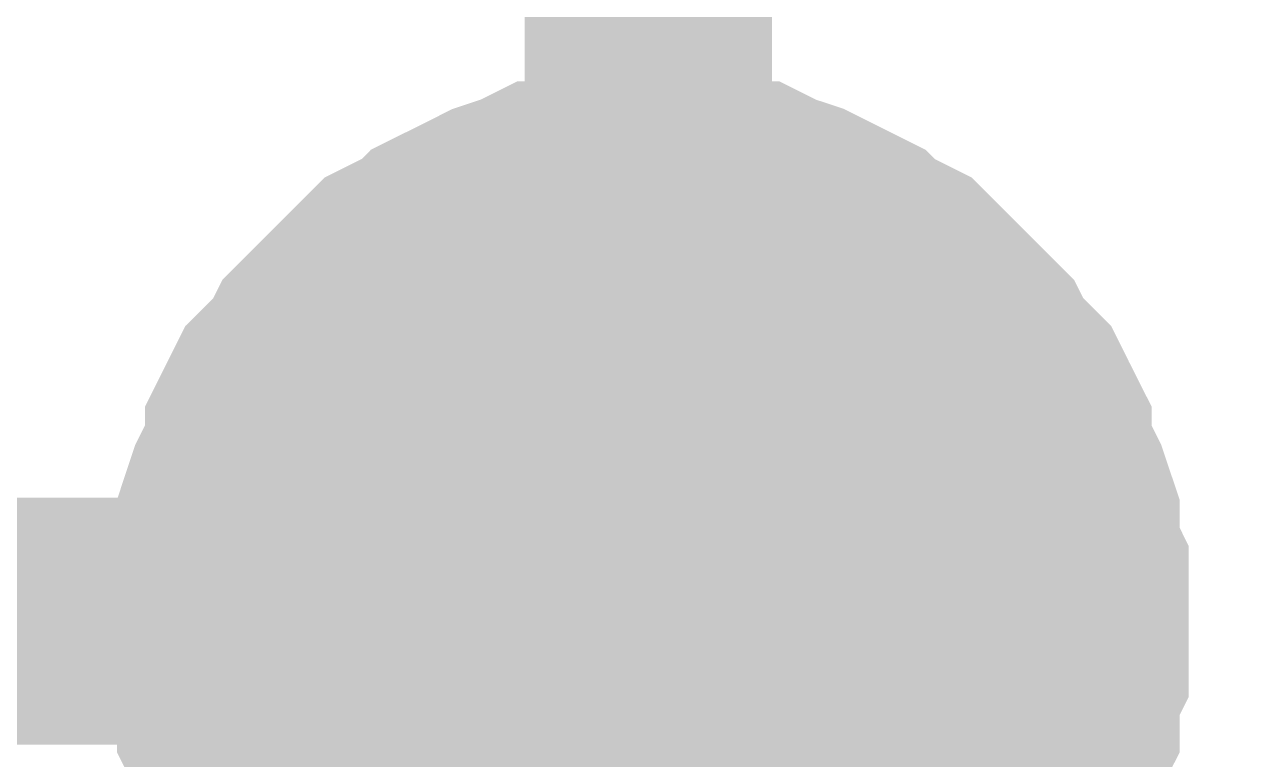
# Model space of a CAD drawing. Header units: inches. Extents: x 0 to 432, y 0 to 280.
# Drawn here: x 192.289 to 193.785, y 167.461 to 168.353 of the extents above; entities that cross this region are included whole.
import ezdxf

# ---------------------------------------------------------------- set-up
doc = ezdxf.new("R2010")
doc.units = ezdxf.units.IN
doc.layers.add('Sheet', color=255, linetype='Continuous')

msp = doc.modelspace()

# ---------------------------------------------------------------- linework, layer by layer
at = {"layer": 'Sheet'}
for points in [[(198.1217, 185.4057, 0.2997, 0.2997, 0), (193.0454, 185.4057, 0.2997, 0.2997, 0), (193.0454, 167.6288, 0.2997, 0.2997, 0), (190.5073, 167.6288, 0.2997, 0.2997, 0)], [(192.54, 167.6288, 0.2997, 0.2997, 0), (192.54, 167.6512, 0.2997, 0.2997, 0), (192.54, 167.6849, 0.2997, 0.2997, 0), (192.5513, 167.7074, 0.2997, 0.2997, 0), (192.5513, 167.7298, 0.2997, 0.2997, 0), (192.5513, 167.7523, 0.2997, 0.2997, 0), (192.5625, 167.786, 0.2997, 0.2997, 0), (192.5737, 167.8084, 0.2997, 0.2997, 0), (192.585, 167.8309, 0.2997, 0.2997, 0), (192.585, 167.8534, 0.2997, 0.2997, 0), (192.5962, 167.8758, 0.2997, 0.2997, 0), (192.6074, 167.8983, 0.2997, 0.2997, 0), (192.6299, 167.9207, 0.2997, 0.2997, 0), (192.6411, 167.932, 0.2997, 0.2997, 0), (192.6523, 167.9544, 0.2997, 0.2997, 0), (192.6748, 167.9769, 0.2997, 0.2997, 0), (192.686, 167.9881, 0.2997, 0.2997, 0), (192.7085, 168.0106, 0.2997, 0.2997, 0), (192.7197, 168.0218, 0.2997, 0.2997, 0), (192.7422, 168.0443, 0.2997, 0.2997, 0), (192.7646, 168.0555, 0.2997, 0.2997, 0), (192.7871, 168.0667, 0.2997, 0.2997, 0), (192.7983, 168.078, 0.2997, 0.2997, 0), (192.8208, 168.0892, 0.2997, 0.2997, 0), (192.8433, 168.1004, 0.2997, 0.2997, 0), (192.8657, 168.1117, 0.2997, 0.2997, 0), (192.8994, 168.1229, 0.2997, 0.2997, 0), (192.9219, 168.1341, 0.2997, 0.2997, 0), (192.9443, 168.1341, 0.2997, 0.2997, 0), (192.9668, 168.1341, 0.2997, 0.2997, 0), (192.9893, 168.1453, 0.2997, 0.2997, 0), (193.023, 168.1453, 0.2997, 0.2997, 0), (193.0454, 168.1453, 0.2997, 0.2997, 0)], [(192.54, 167.6288, 0.2997, 0.2997, 0), (192.54, 167.6512, 0.2997, 0.2997, 0), (192.54, 167.6849, 0.2997, 0.2997, 0), (192.5513, 167.7074, 0.2997, 0.2997, 0), (192.5513, 167.7298, 0.2997, 0.2997, 0), (192.5513, 167.7523, 0.2997, 0.2997, 0), (192.5625, 167.786, 0.2997, 0.2997, 0), (192.5737, 167.8084, 0.2997, 0.2997, 0), (192.585, 167.8309, 0.2997, 0.2997, 0), (192.585, 167.8534, 0.2997, 0.2997, 0), (192.5962, 167.8758, 0.2997, 0.2997, 0), (192.6074, 167.8983, 0.2997, 0.2997, 0), (192.6299, 167.9207, 0.2997, 0.2997, 0), (192.6411, 167.932, 0.2997, 0.2997, 0), (192.6523, 167.9544, 0.2997, 0.2997, 0), (192.6748, 167.9769, 0.2997, 0.2997, 0), (192.686, 167.9881, 0.2997, 0.2997, 0), (192.7085, 168.0106, 0.2997, 0.2997, 0), (192.7197, 168.0218, 0.2997, 0.2997, 0), (192.7422, 168.0443, 0.2997, 0.2997, 0), (192.7646, 168.0555, 0.2997, 0.2997, 0), (192.7871, 168.0667, 0.2997, 0.2997, 0), (192.7983, 168.078, 0.2997, 0.2997, 0), (192.8208, 168.0892, 0.2997, 0.2997, 0), (192.8433, 168.1004, 0.2997, 0.2997, 0), (192.8657, 168.1117, 0.2997, 0.2997, 0), (192.8994, 168.1229, 0.2997, 0.2997, 0), (192.9219, 168.1341, 0.2997, 0.2997, 0), (192.9443, 168.1341, 0.2997, 0.2997, 0), (192.9668, 168.1341, 0.2997, 0.2997, 0), (192.9893, 168.1453, 0.2997, 0.2997, 0), (193.023, 168.1453, 0.2997, 0.2997, 0), (193.0454, 168.1453, 0.2997, 0.2997, 0)], [(192.54, 167.6288, 0.2997, 0.2997, 0), (192.54, 167.6512, 0.2997, 0.2997, 0), (192.54, 167.6849, 0.2997, 0.2997, 0), (192.5513, 167.7074, 0.2997, 0.2997, 0), (192.5513, 167.7298, 0.2997, 0.2997, 0), (192.5513, 167.7523, 0.2997, 0.2997, 0), (192.5625, 167.786, 0.2997, 0.2997, 0), (192.5737, 167.8084, 0.2997, 0.2997, 0), (192.585, 167.8309, 0.2997, 0.2997, 0), (192.585, 167.8534, 0.2997, 0.2997, 0), (192.5962, 167.8758, 0.2997, 0.2997, 0), (192.6074, 167.8983, 0.2997, 0.2997, 0), (192.6299, 167.9207, 0.2997, 0.2997, 0), (192.6411, 167.932, 0.2997, 0.2997, 0), (192.6523, 167.9544, 0.2997, 0.2997, 0), (192.6748, 167.9769, 0.2997, 0.2997, 0), (192.686, 167.9881, 0.2997, 0.2997, 0), (192.7085, 168.0106, 0.2997, 0.2997, 0), (192.7197, 168.0218, 0.2997, 0.2997, 0), (192.7422, 168.0443, 0.2997, 0.2997, 0), (192.7646, 168.0555, 0.2997, 0.2997, 0), (192.7871, 168.0667, 0.2997, 0.2997, 0), (192.7983, 168.078, 0.2997, 0.2997, 0), (192.8208, 168.0892, 0.2997, 0.2997, 0), (192.8433, 168.1004, 0.2997, 0.2997, 0), (192.8657, 168.1117, 0.2997, 0.2997, 0), (192.8994, 168.1229, 0.2997, 0.2997, 0), (192.9219, 168.1341, 0.2997, 0.2997, 0), (192.9443, 168.1341, 0.2997, 0.2997, 0), (192.9668, 168.1341, 0.2997, 0.2997, 0), (192.9893, 168.1453, 0.2997, 0.2997, 0), (193.023, 168.1453, 0.2997, 0.2997, 0), (193.0454, 168.1453, 0.2997, 0.2997, 0)], [(192.54, 167.6288, 0.2997, 0.2997, 0), (192.54, 167.6512, 0.2997, 0.2997, 0), (192.54, 167.6849, 0.2997, 0.2997, 0), (192.5513, 167.7074, 0.2997, 0.2997, 0), (192.5513, 167.7298, 0.2997, 0.2997, 0), (192.5513, 167.7523, 0.2997, 0.2997, 0), (192.5625, 167.786, 0.2997, 0.2997, 0), (192.5737, 167.8084, 0.2997, 0.2997, 0), (192.585, 167.8309, 0.2997, 0.2997, 0), (192.585, 167.8534, 0.2997, 0.2997, 0), (192.5962, 167.8758, 0.2997, 0.2997, 0), (192.6074, 167.8983, 0.2997, 0.2997, 0), (192.6299, 167.9207, 0.2997, 0.2997, 0), (192.6411, 167.932, 0.2997, 0.2997, 0), (192.6523, 167.9544, 0.2997, 0.2997, 0), (192.6748, 167.9769, 0.2997, 0.2997, 0), (192.686, 167.9881, 0.2997, 0.2997, 0), (192.7085, 168.0106, 0.2997, 0.2997, 0), (192.7197, 168.0218, 0.2997, 0.2997, 0), (192.7422, 168.0443, 0.2997, 0.2997, 0), (192.7646, 168.0555, 0.2997, 0.2997, 0), (192.7871, 168.0667, 0.2997, 0.2997, 0), (192.7983, 168.078, 0.2997, 0.2997, 0), (192.8208, 168.0892, 0.2997, 0.2997, 0), (192.8433, 168.1004, 0.2997, 0.2997, 0), (192.8657, 168.1117, 0.2997, 0.2997, 0), (192.8994, 168.1229, 0.2997, 0.2997, 0), (192.9219, 168.1341, 0.2997, 0.2997, 0), (192.9443, 168.1341, 0.2997, 0.2997, 0), (192.9668, 168.1341, 0.2997, 0.2997, 0), (192.9893, 168.1453, 0.2997, 0.2997, 0), (193.023, 168.1453, 0.2997, 0.2997, 0), (193.0454, 168.1453, 0.2997, 0.2997, 0)], [(193.0454, 168.1453, 0.2997, 0.2997, 0), (193.0454, 168.1453, 0.2997, 0.2997, 0)], [(193.0454, 168.1453, 0.2997, 0.2997, 0), (193.0679, 168.1453, 0.2997, 0.2997, 0), (193.1016, 168.1453, 0.2997, 0.2997, 0), (193.124, 168.1341, 0.2997, 0.2997, 0), (193.1465, 168.1341, 0.2997, 0.2997, 0), (193.169, 168.1341, 0.2997, 0.2997, 0), (193.1914, 168.1229, 0.2997, 0.2997, 0), (193.2251, 168.1117, 0.2997, 0.2997, 0), (193.2476, 168.1004, 0.2997, 0.2997, 0), (193.27, 168.0892, 0.2997, 0.2997, 0), (193.2925, 168.078, 0.2997, 0.2997, 0), (193.3037, 168.0667, 0.2997, 0.2997, 0), (193.3262, 168.0555, 0.2997, 0.2997, 0), (193.3486, 168.0443, 0.2997, 0.2997, 0), (193.3711, 168.0218, 0.2997, 0.2997, 0), (193.3823, 168.0106, 0.2997, 0.2997, 0), (193.4048, 167.9881, 0.2997, 0.2997, 0), (193.416, 167.9769, 0.2997, 0.2997, 0), (193.4385, 167.9544, 0.2997, 0.2997, 0), (193.4497, 167.932, 0.2997, 0.2997, 0), (193.461, 167.9207, 0.2997, 0.2997, 0), (193.4834, 167.8983, 0.2997, 0.2997, 0), (193.4946, 167.8758, 0.2997, 0.2997, 0), (193.5059, 167.8534, 0.2997, 0.2997, 0), (193.5059, 167.8309, 0.2997, 0.2997, 0), (193.5171, 167.8084, 0.2997, 0.2997, 0), (193.5283, 167.786, 0.2997, 0.2997, 0), (193.5396, 167.7523, 0.2997, 0.2997, 0), (193.5396, 167.7298, 0.2997, 0.2997, 0), (193.5396, 167.7074, 0.2997, 0.2997, 0), (193.5508, 167.6849, 0.2997, 0.2997, 0), (193.5508, 167.6512, 0.2997, 0.2997, 0), (193.5508, 167.6288, 0.2997, 0.2997, 0)], [(193.0454, 168.1453, 0.2997, 0.2997, 0), (193.0454, 168.1453, 0.2997, 0.2997, 0)], [(193.0454, 168.1453, 0.2997, 0.2997, 0), (193.0679, 168.1453, 0.2997, 0.2997, 0), (193.1016, 168.1453, 0.2997, 0.2997, 0), (193.124, 168.1341, 0.2997, 0.2997, 0), (193.1465, 168.1341, 0.2997, 0.2997, 0), (193.169, 168.1341, 0.2997, 0.2997, 0), (193.1914, 168.1229, 0.2997, 0.2997, 0), (193.2251, 168.1117, 0.2997, 0.2997, 0), (193.2476, 168.1004, 0.2997, 0.2997, 0), (193.27, 168.0892, 0.2997, 0.2997, 0), (193.2925, 168.078, 0.2997, 0.2997, 0), (193.3037, 168.0667, 0.2997, 0.2997, 0), (193.3262, 168.0555, 0.2997, 0.2997, 0), (193.3486, 168.0443, 0.2997, 0.2997, 0), (193.3711, 168.0218, 0.2997, 0.2997, 0), (193.3823, 168.0106, 0.2997, 0.2997, 0), (193.4048, 167.9881, 0.2997, 0.2997, 0), (193.416, 167.9769, 0.2997, 0.2997, 0), (193.4385, 167.9544, 0.2997, 0.2997, 0), (193.4497, 167.932, 0.2997, 0.2997, 0), (193.461, 167.9207, 0.2997, 0.2997, 0), (193.4834, 167.8983, 0.2997, 0.2997, 0), (193.4946, 167.8758, 0.2997, 0.2997, 0), (193.5059, 167.8534, 0.2997, 0.2997, 0), (193.5059, 167.8309, 0.2997, 0.2997, 0), (193.5171, 167.8084, 0.2997, 0.2997, 0), (193.5283, 167.786, 0.2997, 0.2997, 0), (193.5396, 167.7523, 0.2997, 0.2997, 0), (193.5396, 167.7298, 0.2997, 0.2997, 0), (193.5396, 167.7074, 0.2997, 0.2997, 0), (193.5508, 167.6849, 0.2997, 0.2997, 0), (193.5508, 167.6512, 0.2997, 0.2997, 0), (193.5508, 167.6288, 0.2997, 0.2997, 0)], [(193.0454, 168.1453, 0.2997, 0.2997, 0), (193.0454, 168.1453, 0.2997, 0.2997, 0)], [(193.0454, 168.1453, 0.2997, 0.2997, 0), (193.0679, 168.1453, 0.2997, 0.2997, 0), (193.1016, 168.1453, 0.2997, 0.2997, 0), (193.124, 168.1341, 0.2997, 0.2997, 0), (193.1465, 168.1341, 0.2997, 0.2997, 0), (193.169, 168.1341, 0.2997, 0.2997, 0), (193.1914, 168.1229, 0.2997, 0.2997, 0), (193.2251, 168.1117, 0.2997, 0.2997, 0), (193.2476, 168.1004, 0.2997, 0.2997, 0), (193.27, 168.0892, 0.2997, 0.2997, 0), (193.2925, 168.078, 0.2997, 0.2997, 0), (193.3037, 168.0667, 0.2997, 0.2997, 0), (193.3262, 168.0555, 0.2997, 0.2997, 0), (193.3486, 168.0443, 0.2997, 0.2997, 0), (193.3711, 168.0218, 0.2997, 0.2997, 0), (193.3823, 168.0106, 0.2997, 0.2997, 0), (193.4048, 167.9881, 0.2997, 0.2997, 0), (193.416, 167.9769, 0.2997, 0.2997, 0), (193.4385, 167.9544, 0.2997, 0.2997, 0), (193.4497, 167.932, 0.2997, 0.2997, 0), (193.461, 167.9207, 0.2997, 0.2997, 0), (193.4834, 167.8983, 0.2997, 0.2997, 0), (193.4946, 167.8758, 0.2997, 0.2997, 0), (193.5059, 167.8534, 0.2997, 0.2997, 0), (193.5059, 167.8309, 0.2997, 0.2997, 0), (193.5171, 167.8084, 0.2997, 0.2997, 0), (193.5283, 167.786, 0.2997, 0.2997, 0), (193.5396, 167.7523, 0.2997, 0.2997, 0), (193.5396, 167.7298, 0.2997, 0.2997, 0), (193.5396, 167.7074, 0.2997, 0.2997, 0), (193.5508, 167.6849, 0.2997, 0.2997, 0), (193.5508, 167.6512, 0.2997, 0.2997, 0), (193.5508, 167.6288, 0.2997, 0.2997, 0)], [(193.0454, 168.1453, 0.2997, 0.2997, 0), (193.0454, 168.1453, 0.2997, 0.2997, 0)], [(193.0454, 168.1453, 0.2997, 0.2997, 0), (193.0679, 168.1453, 0.2997, 0.2997, 0), (193.1016, 168.1453, 0.2997, 0.2997, 0), (193.124, 168.1341, 0.2997, 0.2997, 0), (193.1465, 168.1341, 0.2997, 0.2997, 0), (193.169, 168.1341, 0.2997, 0.2997, 0), (193.1914, 168.1229, 0.2997, 0.2997, 0), (193.2251, 168.1117, 0.2997, 0.2997, 0), (193.2476, 168.1004, 0.2997, 0.2997, 0), (193.27, 168.0892, 0.2997, 0.2997, 0), (193.2925, 168.078, 0.2997, 0.2997, 0), (193.3037, 168.0667, 0.2997, 0.2997, 0), (193.3262, 168.0555, 0.2997, 0.2997, 0), (193.3486, 168.0443, 0.2997, 0.2997, 0), (193.3711, 168.0218, 0.2997, 0.2997, 0), (193.3823, 168.0106, 0.2997, 0.2997, 0), (193.4048, 167.9881, 0.2997, 0.2997, 0), (193.416, 167.9769, 0.2997, 0.2997, 0), (193.4385, 167.9544, 0.2997, 0.2997, 0), (193.4497, 167.932, 0.2997, 0.2997, 0), (193.461, 167.9207, 0.2997, 0.2997, 0), (193.4834, 167.8983, 0.2997, 0.2997, 0), (193.4946, 167.8758, 0.2997, 0.2997, 0), (193.5059, 167.8534, 0.2997, 0.2997, 0), (193.5059, 167.8309, 0.2997, 0.2997, 0), (193.5171, 167.8084, 0.2997, 0.2997, 0), (193.5283, 167.786, 0.2997, 0.2997, 0), (193.5396, 167.7523, 0.2997, 0.2997, 0), (193.5396, 167.7298, 0.2997, 0.2997, 0), (193.5396, 167.7074, 0.2997, 0.2997, 0), (193.5508, 167.6849, 0.2997, 0.2997, 0), (193.5508, 167.6512, 0.2997, 0.2997, 0), (193.5508, 167.6288, 0.2997, 0.2997, 0)], [(192.54, 167.6288, 0.0991, 0.0991, 0), (192.54, 167.6512, 0.0991, 0.0991, 0), (192.54, 167.6849, 0.0991, 0.0991, 0), (192.5513, 167.7074, 0.0991, 0.0991, 0), (192.5513, 167.7298, 0.0991, 0.0991, 0), (192.5513, 167.7523, 0.0991, 0.0991, 0), (192.5625, 167.786, 0.0991, 0.0991, 0), (192.5737, 167.8084, 0.0991, 0.0991, 0), (192.585, 167.8309, 0.0991, 0.0991, 0), (192.585, 167.8534, 0.0991, 0.0991, 0), (192.5962, 167.8758, 0.0991, 0.0991, 0), (192.6074, 167.8983, 0.0991, 0.0991, 0), (192.6299, 167.9207, 0.0991, 0.0991, 0), (192.6411, 167.932, 0.0991, 0.0991, 0), (192.6523, 167.9544, 0.0991, 0.0991, 0), (192.6748, 167.9769, 0.0991, 0.0991, 0), (192.686, 167.9881, 0.0991, 0.0991, 0), (192.7085, 168.0106, 0.0991, 0.0991, 0), (192.7197, 168.0218, 0.0991, 0.0991, 0), (192.7422, 168.0443, 0.0991, 0.0991, 0), (192.7646, 168.0555, 0.0991, 0.0991, 0), (192.7871, 168.0667, 0.0991, 0.0991, 0), (192.7983, 168.078, 0.0991, 0.0991, 0), (192.8208, 168.0892, 0.0991, 0.0991, 0), (192.8433, 168.1004, 0.0991, 0.0991, 0), (192.8657, 168.1117, 0.0991, 0.0991, 0), (192.8994, 168.1229, 0.0991, 0.0991, 0), (192.9219, 168.1341, 0.0991, 0.0991, 0), (192.9443, 168.1341, 0.0991, 0.0991, 0), (192.9668, 168.1341, 0.0991, 0.0991, 0), (192.9893, 168.1453, 0.0991, 0.0991, 0), (193.023, 168.1453, 0.0991, 0.0991, 0), (193.0454, 168.1453, 0.0991, 0.0991, 0)], [(192.54, 167.6288, 0.0991, 0.0991, 0), (192.54, 167.6512, 0.0991, 0.0991, 0), (192.54, 167.6849, 0.0991, 0.0991, 0), (192.5513, 167.7074, 0.0991, 0.0991, 0), (192.5513, 167.7298, 0.0991, 0.0991, 0), (192.5513, 167.7523, 0.0991, 0.0991, 0), (192.5625, 167.786, 0.0991, 0.0991, 0), (192.5737, 167.8084, 0.0991, 0.0991, 0), (192.585, 167.8309, 0.0991, 0.0991, 0), (192.585, 167.8534, 0.0991, 0.0991, 0), (192.5962, 167.8758, 0.0991, 0.0991, 0), (192.6074, 167.8983, 0.0991, 0.0991, 0), (192.6299, 167.9207, 0.0991, 0.0991, 0), (192.6411, 167.932, 0.0991, 0.0991, 0), (192.6523, 167.9544, 0.0991, 0.0991, 0), (192.6748, 167.9769, 0.0991, 0.0991, 0), (192.686, 167.9881, 0.0991, 0.0991, 0), (192.7085, 168.0106, 0.0991, 0.0991, 0), (192.7197, 168.0218, 0.0991, 0.0991, 0), (192.7422, 168.0443, 0.0991, 0.0991, 0), (192.7646, 168.0555, 0.0991, 0.0991, 0), (192.7871, 168.0667, 0.0991, 0.0991, 0), (192.7983, 168.078, 0.0991, 0.0991, 0), (192.8208, 168.0892, 0.0991, 0.0991, 0), (192.8433, 168.1004, 0.0991, 0.0991, 0), (192.8657, 168.1117, 0.0991, 0.0991, 0), (192.8994, 168.1229, 0.0991, 0.0991, 0), (192.9219, 168.1341, 0.0991, 0.0991, 0), (192.9443, 168.1341, 0.0991, 0.0991, 0), (192.9668, 168.1341, 0.0991, 0.0991, 0), (192.9893, 168.1453, 0.0991, 0.0991, 0), (193.023, 168.1453, 0.0991, 0.0991, 0), (193.0454, 168.1453, 0.0991, 0.0991, 0)], [(192.54, 167.6288, 0.0991, 0.0991, 0), (192.54, 167.6512, 0.0991, 0.0991, 0), (192.54, 167.6849, 0.0991, 0.0991, 0), (192.5513, 167.7074, 0.0991, 0.0991, 0), (192.5513, 167.7298, 0.0991, 0.0991, 0), (192.5513, 167.7523, 0.0991, 0.0991, 0), (192.5625, 167.786, 0.0991, 0.0991, 0), (192.5737, 167.8084, 0.0991, 0.0991, 0), (192.585, 167.8309, 0.0991, 0.0991, 0), (192.585, 167.8534, 0.0991, 0.0991, 0), (192.5962, 167.8758, 0.0991, 0.0991, 0), (192.6074, 167.8983, 0.0991, 0.0991, 0), (192.6299, 167.9207, 0.0991, 0.0991, 0), (192.6411, 167.932, 0.0991, 0.0991, 0), (192.6523, 167.9544, 0.0991, 0.0991, 0), (192.6748, 167.9769, 0.0991, 0.0991, 0), (192.686, 167.9881, 0.0991, 0.0991, 0), (192.7085, 168.0106, 0.0991, 0.0991, 0), (192.7197, 168.0218, 0.0991, 0.0991, 0), (192.7422, 168.0443, 0.0991, 0.0991, 0), (192.7646, 168.0555, 0.0991, 0.0991, 0), (192.7871, 168.0667, 0.0991, 0.0991, 0), (192.7983, 168.078, 0.0991, 0.0991, 0), (192.8208, 168.0892, 0.0991, 0.0991, 0), (192.8433, 168.1004, 0.0991, 0.0991, 0), (192.8657, 168.1117, 0.0991, 0.0991, 0), (192.8994, 168.1229, 0.0991, 0.0991, 0), (192.9219, 168.1341, 0.0991, 0.0991, 0), (192.9443, 168.1341, 0.0991, 0.0991, 0), (192.9668, 168.1341, 0.0991, 0.0991, 0), (192.9893, 168.1453, 0.0991, 0.0991, 0), (193.023, 168.1453, 0.0991, 0.0991, 0), (193.0454, 168.1453, 0.0991, 0.0991, 0)], [(192.54, 167.6288, 0.0991, 0.0991, 0), (192.54, 167.6512, 0.0991, 0.0991, 0), (192.54, 167.6849, 0.0991, 0.0991, 0), (192.5513, 167.7074, 0.0991, 0.0991, 0), (192.5513, 167.7298, 0.0991, 0.0991, 0), (192.5513, 167.7523, 0.0991, 0.0991, 0), (192.5625, 167.786, 0.0991, 0.0991, 0), (192.5737, 167.8084, 0.0991, 0.0991, 0), (192.585, 167.8309, 0.0991, 0.0991, 0), (192.585, 167.8534, 0.0991, 0.0991, 0), (192.5962, 167.8758, 0.0991, 0.0991, 0), (192.6074, 167.8983, 0.0991, 0.0991, 0), (192.6299, 167.9207, 0.0991, 0.0991, 0), (192.6411, 167.932, 0.0991, 0.0991, 0), (192.6523, 167.9544, 0.0991, 0.0991, 0), (192.6748, 167.9769, 0.0991, 0.0991, 0), (192.686, 167.9881, 0.0991, 0.0991, 0), (192.7085, 168.0106, 0.0991, 0.0991, 0), (192.7197, 168.0218, 0.0991, 0.0991, 0), (192.7422, 168.0443, 0.0991, 0.0991, 0), (192.7646, 168.0555, 0.0991, 0.0991, 0), (192.7871, 168.0667, 0.0991, 0.0991, 0), (192.7983, 168.078, 0.0991, 0.0991, 0), (192.8208, 168.0892, 0.0991, 0.0991, 0), (192.8433, 168.1004, 0.0991, 0.0991, 0), (192.8657, 168.1117, 0.0991, 0.0991, 0), (192.8994, 168.1229, 0.0991, 0.0991, 0), (192.9219, 168.1341, 0.0991, 0.0991, 0), (192.9443, 168.1341, 0.0991, 0.0991, 0), (192.9668, 168.1341, 0.0991, 0.0991, 0), (192.9893, 168.1453, 0.0991, 0.0991, 0), (193.023, 168.1453, 0.0991, 0.0991, 0), (193.0454, 168.1453, 0.0991, 0.0991, 0)], [(193.0454, 168.1453, 0.0991, 0.0991, 0), (193.0454, 168.1453, 0.0991, 0.0991, 0)], [(193.0454, 168.1453, 0.0991, 0.0991, 0), (193.0679, 168.1453, 0.0991, 0.0991, 0), (193.1016, 168.1453, 0.0991, 0.0991, 0), (193.124, 168.1341, 0.0991, 0.0991, 0), (193.1465, 168.1341, 0.0991, 0.0991, 0), (193.169, 168.1341, 0.0991, 0.0991, 0), (193.1914, 168.1229, 0.0991, 0.0991, 0), (193.2251, 168.1117, 0.0991, 0.0991, 0), (193.2476, 168.1004, 0.0991, 0.0991, 0), (193.27, 168.0892, 0.0991, 0.0991, 0), (193.2925, 168.078, 0.0991, 0.0991, 0), (193.3037, 168.0667, 0.0991, 0.0991, 0), (193.3262, 168.0555, 0.0991, 0.0991, 0), (193.3486, 168.0443, 0.0991, 0.0991, 0), (193.3711, 168.0218, 0.0991, 0.0991, 0), (193.3823, 168.0106, 0.0991, 0.0991, 0), (193.4048, 167.9881, 0.0991, 0.0991, 0), (193.416, 167.9769, 0.0991, 0.0991, 0), (193.4385, 167.9544, 0.0991, 0.0991, 0), (193.4497, 167.932, 0.0991, 0.0991, 0), (193.461, 167.9207, 0.0991, 0.0991, 0), (193.4834, 167.8983, 0.0991, 0.0991, 0), (193.4946, 167.8758, 0.0991, 0.0991, 0), (193.5059, 167.8534, 0.0991, 0.0991, 0), (193.5059, 167.8309, 0.0991, 0.0991, 0), (193.5171, 167.8084, 0.0991, 0.0991, 0), (193.5283, 167.786, 0.0991, 0.0991, 0), (193.5396, 167.7523, 0.0991, 0.0991, 0), (193.5396, 167.7298, 0.0991, 0.0991, 0), (193.5396, 167.7074, 0.0991, 0.0991, 0), (193.5508, 167.6849, 0.0991, 0.0991, 0), (193.5508, 167.6512, 0.0991, 0.0991, 0), (193.5508, 167.6288, 0.0991, 0.0991, 0)], [(193.0454, 168.1453, 0.0991, 0.0991, 0), (193.0454, 168.1453, 0.0991, 0.0991, 0)], [(193.0454, 168.1453, 0.0991, 0.0991, 0), (193.0679, 168.1453, 0.0991, 0.0991, 0), (193.1016, 168.1453, 0.0991, 0.0991, 0), (193.124, 168.1341, 0.0991, 0.0991, 0), (193.1465, 168.1341, 0.0991, 0.0991, 0), (193.169, 168.1341, 0.0991, 0.0991, 0), (193.1914, 168.1229, 0.0991, 0.0991, 0), (193.2251, 168.1117, 0.0991, 0.0991, 0), (193.2476, 168.1004, 0.0991, 0.0991, 0), (193.27, 168.0892, 0.0991, 0.0991, 0), (193.2925, 168.078, 0.0991, 0.0991, 0), (193.3037, 168.0667, 0.0991, 0.0991, 0), (193.3262, 168.0555, 0.0991, 0.0991, 0), (193.3486, 168.0443, 0.0991, 0.0991, 0), (193.3711, 168.0218, 0.0991, 0.0991, 0), (193.3823, 168.0106, 0.0991, 0.0991, 0), (193.4048, 167.9881, 0.0991, 0.0991, 0), (193.416, 167.9769, 0.0991, 0.0991, 0), (193.4385, 167.9544, 0.0991, 0.0991, 0), (193.4497, 167.932, 0.0991, 0.0991, 0), (193.461, 167.9207, 0.0991, 0.0991, 0), (193.4834, 167.8983, 0.0991, 0.0991, 0), (193.4946, 167.8758, 0.0991, 0.0991, 0), (193.5059, 167.8534, 0.0991, 0.0991, 0), (193.5059, 167.8309, 0.0991, 0.0991, 0), (193.5171, 167.8084, 0.0991, 0.0991, 0), (193.5283, 167.786, 0.0991, 0.0991, 0), (193.5396, 167.7523, 0.0991, 0.0991, 0), (193.5396, 167.7298, 0.0991, 0.0991, 0), (193.5396, 167.7074, 0.0991, 0.0991, 0), (193.5508, 167.6849, 0.0991, 0.0991, 0), (193.5508, 167.6512, 0.0991, 0.0991, 0), (193.5508, 167.6288, 0.0991, 0.0991, 0)], [(193.0454, 168.1453, 0.0991, 0.0991, 0), (193.0454, 168.1453, 0.0991, 0.0991, 0)], [(193.0454, 168.1453, 0.0991, 0.0991, 0), (193.0679, 168.1453, 0.0991, 0.0991, 0), (193.1016, 168.1453, 0.0991, 0.0991, 0), (193.124, 168.1341, 0.0991, 0.0991, 0), (193.1465, 168.1341, 0.0991, 0.0991, 0), (193.169, 168.1341, 0.0991, 0.0991, 0), (193.1914, 168.1229, 0.0991, 0.0991, 0), (193.2251, 168.1117, 0.0991, 0.0991, 0), (193.2476, 168.1004, 0.0991, 0.0991, 0), (193.27, 168.0892, 0.0991, 0.0991, 0), (193.2925, 168.078, 0.0991, 0.0991, 0), (193.3037, 168.0667, 0.0991, 0.0991, 0), (193.3262, 168.0555, 0.0991, 0.0991, 0), (193.3486, 168.0443, 0.0991, 0.0991, 0), (193.3711, 168.0218, 0.0991, 0.0991, 0), (193.3823, 168.0106, 0.0991, 0.0991, 0), (193.4048, 167.9881, 0.0991, 0.0991, 0), (193.416, 167.9769, 0.0991, 0.0991, 0), (193.4385, 167.9544, 0.0991, 0.0991, 0), (193.4497, 167.932, 0.0991, 0.0991, 0), (193.461, 167.9207, 0.0991, 0.0991, 0), (193.4834, 167.8983, 0.0991, 0.0991, 0), (193.4946, 167.8758, 0.0991, 0.0991, 0), (193.5059, 167.8534, 0.0991, 0.0991, 0), (193.5059, 167.8309, 0.0991, 0.0991, 0), (193.5171, 167.8084, 0.0991, 0.0991, 0), (193.5283, 167.786, 0.0991, 0.0991, 0), (193.5396, 167.7523, 0.0991, 0.0991, 0), (193.5396, 167.7298, 0.0991, 0.0991, 0), (193.5396, 167.7074, 0.0991, 0.0991, 0), (193.5508, 167.6849, 0.0991, 0.0991, 0), (193.5508, 167.6512, 0.0991, 0.0991, 0), (193.5508, 167.6288, 0.0991, 0.0991, 0)], [(193.0454, 168.1453, 0.0991, 0.0991, 0), (193.0454, 168.1453, 0.0991, 0.0991, 0)], [(193.0454, 168.1453, 0.0991, 0.0991, 0), (193.0679, 168.1453, 0.0991, 0.0991, 0), (193.1016, 168.1453, 0.0991, 0.0991, 0), (193.124, 168.1341, 0.0991, 0.0991, 0), (193.1465, 168.1341, 0.0991, 0.0991, 0), (193.169, 168.1341, 0.0991, 0.0991, 0), (193.1914, 168.1229, 0.0991, 0.0991, 0), (193.2251, 168.1117, 0.0991, 0.0991, 0), (193.2476, 168.1004, 0.0991, 0.0991, 0), (193.27, 168.0892, 0.0991, 0.0991, 0), (193.2925, 168.078, 0.0991, 0.0991, 0), (193.3037, 168.0667, 0.0991, 0.0991, 0), (193.3262, 168.0555, 0.0991, 0.0991, 0), (193.3486, 168.0443, 0.0991, 0.0991, 0), (193.3711, 168.0218, 0.0991, 0.0991, 0), (193.3823, 168.0106, 0.0991, 0.0991, 0), (193.4048, 167.9881, 0.0991, 0.0991, 0), (193.416, 167.9769, 0.0991, 0.0991, 0), (193.4385, 167.9544, 0.0991, 0.0991, 0), (193.4497, 167.932, 0.0991, 0.0991, 0), (193.461, 167.9207, 0.0991, 0.0991, 0), (193.4834, 167.8983, 0.0991, 0.0991, 0), (193.4946, 167.8758, 0.0991, 0.0991, 0), (193.5059, 167.8534, 0.0991, 0.0991, 0), (193.5059, 167.8309, 0.0991, 0.0991, 0), (193.5171, 167.8084, 0.0991, 0.0991, 0), (193.5283, 167.786, 0.0991, 0.0991, 0), (193.5396, 167.7523, 0.0991, 0.0991, 0), (193.5396, 167.7298, 0.0991, 0.0991, 0), (193.5396, 167.7074, 0.0991, 0.0991, 0), (193.5508, 167.6849, 0.0991, 0.0991, 0), (193.5508, 167.6512, 0.0991, 0.0991, 0), (193.5508, 167.6288, 0.0991, 0.0991, 0)], [(192.6523, 167.3031, 0.2997, 0.2997, 0), (192.6411, 167.3256, 0.2997, 0.2997, 0), (192.6299, 167.348, 0.2997, 0.2997, 0), (192.6074, 167.3705, 0.2997, 0.2997, 0), (192.5962, 167.3817, 0.2997, 0.2997, 0), (192.585, 167.4042, 0.2997, 0.2997, 0), (192.585, 167.4266, 0.2997, 0.2997, 0), (192.5737, 167.4491, 0.2997, 0.2997, 0), (192.5625, 167.4828, 0.2997, 0.2997, 0), (192.5513, 167.5052, 0.2997, 0.2997, 0), (192.5513, 167.5277, 0.2997, 0.2997, 0), (192.5513, 167.5502, 0.2997, 0.2997, 0), (192.54, 167.5726, 0.2997, 0.2997, 0), (192.54, 167.6063, 0.2997, 0.2997, 0), (192.54, 167.6288, 0.2997, 0.2997, 0)], [(192.54, 167.6288, 0.2997, 0.2997, 0), (192.54, 167.6288, 0.2997, 0.2997, 0)], [(192.6523, 167.3031, 0.2997, 0.2997, 0), (192.6411, 167.3256, 0.2997, 0.2997, 0), (192.6299, 167.348, 0.2997, 0.2997, 0), (192.6074, 167.3705, 0.2997, 0.2997, 0), (192.5962, 167.3817, 0.2997, 0.2997, 0), (192.585, 167.4042, 0.2997, 0.2997, 0), (192.585, 167.4266, 0.2997, 0.2997, 0), (192.5737, 167.4491, 0.2997, 0.2997, 0), (192.5625, 167.4828, 0.2997, 0.2997, 0), (192.5513, 167.5052, 0.2997, 0.2997, 0), (192.5513, 167.5277, 0.2997, 0.2997, 0), (192.5513, 167.5502, 0.2997, 0.2997, 0), (192.54, 167.5726, 0.2997, 0.2997, 0), (192.54, 167.6063, 0.2997, 0.2997, 0), (192.54, 167.6288, 0.2997, 0.2997, 0)], [(192.54, 167.6288, 0.2997, 0.2997, 0), (192.54, 167.6288, 0.2997, 0.2997, 0)], [(192.6523, 167.3031, 0.2997, 0.2997, 0), (192.6411, 167.3256, 0.2997, 0.2997, 0), (192.6299, 167.348, 0.2997, 0.2997, 0), (192.6074, 167.3705, 0.2997, 0.2997, 0), (192.5962, 167.3817, 0.2997, 0.2997, 0), (192.585, 167.4042, 0.2997, 0.2997, 0), (192.585, 167.4266, 0.2997, 0.2997, 0), (192.5737, 167.4491, 0.2997, 0.2997, 0), (192.5625, 167.4828, 0.2997, 0.2997, 0), (192.5513, 167.5052, 0.2997, 0.2997, 0), (192.5513, 167.5277, 0.2997, 0.2997, 0), (192.5513, 167.5502, 0.2997, 0.2997, 0), (192.54, 167.5726, 0.2997, 0.2997, 0), (192.54, 167.6063, 0.2997, 0.2997, 0), (192.54, 167.6288, 0.2997, 0.2997, 0)], [(192.54, 167.6288, 0.2997, 0.2997, 0), (192.54, 167.6288, 0.2997, 0.2997, 0)], [(192.6523, 167.3031, 0.2997, 0.2997, 0), (192.6411, 167.3256, 0.2997, 0.2997, 0), (192.6299, 167.348, 0.2997, 0.2997, 0), (192.6074, 167.3705, 0.2997, 0.2997, 0), (192.5962, 167.3817, 0.2997, 0.2997, 0), (192.585, 167.4042, 0.2997, 0.2997, 0), (192.585, 167.4266, 0.2997, 0.2997, 0), (192.5737, 167.4491, 0.2997, 0.2997, 0), (192.5625, 167.4828, 0.2997, 0.2997, 0), (192.5513, 167.5052, 0.2997, 0.2997, 0), (192.5513, 167.5277, 0.2997, 0.2997, 0), (192.5513, 167.5502, 0.2997, 0.2997, 0), (192.54, 167.5726, 0.2997, 0.2997, 0), (192.54, 167.6063, 0.2997, 0.2997, 0), (192.54, 167.6288, 0.2997, 0.2997, 0)], [(192.54, 167.6288, 0.2997, 0.2997, 0), (192.54, 167.6288, 0.2997, 0.2997, 0)], [(193.0454, 167.6288, 0.2997, 0.2997, 0), (193.0454, 147.3139, 0.2997, 0.2997, 0), (198.1217, 147.3139, 0.2997, 0.2997, 0)], [(193.5508, 167.6288, 0.2997, 0.2997, 0), (193.5508, 167.6063, 0.2997, 0.2997, 0), (193.5508, 167.5726, 0.2997, 0.2997, 0), (193.5396, 167.5502, 0.2997, 0.2997, 0), (193.5396, 167.5277, 0.2997, 0.2997, 0), (193.5396, 167.5052, 0.2997, 0.2997, 0), (193.5283, 167.4828, 0.2997, 0.2997, 0), (193.5171, 167.4491, 0.2997, 0.2997, 0), (193.5059, 167.4266, 0.2997, 0.2997, 0), (193.5059, 167.4042, 0.2997, 0.2997, 0), (193.4946, 167.3817, 0.2997, 0.2997, 0), (193.4834, 167.3705, 0.2997, 0.2997, 0), (193.461, 167.348, 0.2997, 0.2997, 0), (193.4497, 167.3256, 0.2997, 0.2997, 0), (193.4385, 167.3031, 0.2997, 0.2997, 0)], [(193.5508, 167.6288, 0.2997, 0.2997, 0), (193.5508, 167.6063, 0.2997, 0.2997, 0), (193.5508, 167.5726, 0.2997, 0.2997, 0), (193.5396, 167.5502, 0.2997, 0.2997, 0), (193.5396, 167.5277, 0.2997, 0.2997, 0), (193.5396, 167.5052, 0.2997, 0.2997, 0), (193.5283, 167.4828, 0.2997, 0.2997, 0), (193.5171, 167.4491, 0.2997, 0.2997, 0), (193.5059, 167.4266, 0.2997, 0.2997, 0), (193.5059, 167.4042, 0.2997, 0.2997, 0), (193.4946, 167.3817, 0.2997, 0.2997, 0), (193.4834, 167.3705, 0.2997, 0.2997, 0), (193.461, 167.348, 0.2997, 0.2997, 0), (193.4497, 167.3256, 0.2997, 0.2997, 0), (193.4385, 167.3031, 0.2997, 0.2997, 0)], [(193.5508, 167.6288, 0.2997, 0.2997, 0), (193.5508, 167.6063, 0.2997, 0.2997, 0), (193.5508, 167.5726, 0.2997, 0.2997, 0), (193.5396, 167.5502, 0.2997, 0.2997, 0), (193.5396, 167.5277, 0.2997, 0.2997, 0), (193.5396, 167.5052, 0.2997, 0.2997, 0), (193.5283, 167.4828, 0.2997, 0.2997, 0), (193.5171, 167.4491, 0.2997, 0.2997, 0), (193.5059, 167.4266, 0.2997, 0.2997, 0), (193.5059, 167.4042, 0.2997, 0.2997, 0), (193.4946, 167.3817, 0.2997, 0.2997, 0), (193.4834, 167.3705, 0.2997, 0.2997, 0), (193.461, 167.348, 0.2997, 0.2997, 0), (193.4497, 167.3256, 0.2997, 0.2997, 0), (193.4385, 167.3031, 0.2997, 0.2997, 0)], [(193.5508, 167.6288, 0.2997, 0.2997, 0), (193.5508, 167.6063, 0.2997, 0.2997, 0), (193.5508, 167.5726, 0.2997, 0.2997, 0), (193.5396, 167.5502, 0.2997, 0.2997, 0), (193.5396, 167.5277, 0.2997, 0.2997, 0), (193.5396, 167.5052, 0.2997, 0.2997, 0), (193.5283, 167.4828, 0.2997, 0.2997, 0), (193.5171, 167.4491, 0.2997, 0.2997, 0), (193.5059, 167.4266, 0.2997, 0.2997, 0), (193.5059, 167.4042, 0.2997, 0.2997, 0), (193.4946, 167.3817, 0.2997, 0.2997, 0), (193.4834, 167.3705, 0.2997, 0.2997, 0), (193.461, 167.348, 0.2997, 0.2997, 0), (193.4497, 167.3256, 0.2997, 0.2997, 0), (193.4385, 167.3031, 0.2997, 0.2997, 0)], [(193.5508, 167.6288, 0.2997, 0.2997, 0), (193.5508, 167.6288, 0.2997, 0.2997, 0), (193.5508, 167.6288, 0.2997, 0.2997, 0), (193.5508, 167.6288, 0.2997, 0.2997, 0), (193.5508, 167.6288, 0.2997, 0.2997, 0), (193.5508, 167.6288, 0.2997, 0.2997, 0), (193.5508, 167.6288, 0.2997, 0.2997, 0), (193.5508, 167.6288, 0.2997, 0.2997, 0), (193.5508, 167.6288, 0.2997, 0.2997, 0), (193.5508, 167.6288, 0.2997, 0.2997, 0), (193.5508, 167.6288, 0.2997, 0.2997, 0), (193.5508, 167.6288, 0.2997, 0.2997, 0), (193.5508, 167.6288, 0.2997, 0.2997, 0), (193.5508, 167.6288, 0.2997, 0.2997, 0), (193.5508, 167.6288, 0.2997, 0.2997, 0), (193.5508, 167.6288, 0.2997, 0.2997, 0), (193.5508, 167.6288, 0.2997, 0.2997, 0), (193.5508, 167.6288, 0.2997, 0.2997, 0), (193.5508, 167.6288, 0.2997, 0.2997, 0), (193.5508, 167.6288, 0.2997, 0.2997, 0), (193.5508, 167.6288, 0.2997, 0.2997, 0), (193.5508, 167.6288, 0.2997, 0.2997, 0), (193.5508, 167.6288, 0.2997, 0.2997, 0), (193.5508, 167.6288, 0.2997, 0.2997, 0), (193.5508, 167.6288, 0.2997, 0.2997, 0), (193.5508, 167.6288, 0.2997, 0.2997, 0), (193.5508, 167.6288, 0.2997, 0.2997, 0), (193.5508, 167.6288, 0.2997, 0.2997, 0), (193.5508, 167.6288, 0.2997, 0.2997, 0), (193.5508, 167.6288, 0.2997, 0.2997, 0), (193.5508, 167.6288, 0.2997, 0.2997, 0), (193.5508, 167.6288, 0.2997, 0.2997, 0), (193.5508, 167.6288, 0.2997, 0.2997, 0)], [(193.5508, 167.6288, 0.2997, 0.2997, 0), (193.5508, 167.6288, 0.2997, 0.2997, 0)], [(193.5508, 167.6288, 0.2997, 0.2997, 0), (193.5508, 167.6288, 0.2997, 0.2997, 0), (193.5508, 167.6288, 0.2997, 0.2997, 0), (193.5508, 167.6288, 0.2997, 0.2997, 0), (193.5508, 167.6288, 0.2997, 0.2997, 0), (193.5508, 167.6288, 0.2997, 0.2997, 0), (193.5508, 167.6288, 0.2997, 0.2997, 0), (193.5508, 167.6288, 0.2997, 0.2997, 0), (193.5508, 167.6288, 0.2997, 0.2997, 0), (193.5508, 167.6288, 0.2997, 0.2997, 0), (193.5508, 167.6288, 0.2997, 0.2997, 0), (193.5508, 167.6288, 0.2997, 0.2997, 0), (193.5508, 167.6288, 0.2997, 0.2997, 0), (193.5508, 167.6288, 0.2997, 0.2997, 0), (193.5508, 167.6288, 0.2997, 0.2997, 0), (193.5508, 167.6288, 0.2997, 0.2997, 0), (193.5508, 167.6288, 0.2997, 0.2997, 0), (193.5508, 167.6288, 0.2997, 0.2997, 0), (193.5508, 167.6288, 0.2997, 0.2997, 0), (193.5508, 167.6288, 0.2997, 0.2997, 0), (193.5508, 167.6288, 0.2997, 0.2997, 0), (193.5508, 167.6288, 0.2997, 0.2997, 0), (193.5508, 167.6288, 0.2997, 0.2997, 0), (193.5508, 167.6288, 0.2997, 0.2997, 0), (193.5508, 167.6288, 0.2997, 0.2997, 0), (193.5508, 167.6288, 0.2997, 0.2997, 0), (193.5508, 167.6288, 0.2997, 0.2997, 0), (193.5508, 167.6288, 0.2997, 0.2997, 0), (193.5508, 167.6288, 0.2997, 0.2997, 0), (193.5508, 167.6288, 0.2997, 0.2997, 0), (193.5508, 167.6288, 0.2997, 0.2997, 0), (193.5508, 167.6288, 0.2997, 0.2997, 0), (193.5508, 167.6288, 0.2997, 0.2997, 0)], [(193.5508, 167.6288, 0.2997, 0.2997, 0), (193.5508, 167.6288, 0.2997, 0.2997, 0)], [(193.5508, 167.6288, 0.2997, 0.2997, 0), (193.5508, 167.6288, 0.2997, 0.2997, 0), (193.5508, 167.6288, 0.2997, 0.2997, 0), (193.5508, 167.6288, 0.2997, 0.2997, 0), (193.5508, 167.6288, 0.2997, 0.2997, 0), (193.5508, 167.6288, 0.2997, 0.2997, 0), (193.5508, 167.6288, 0.2997, 0.2997, 0), (193.5508, 167.6288, 0.2997, 0.2997, 0), (193.5508, 167.6288, 0.2997, 0.2997, 0), (193.5508, 167.6288, 0.2997, 0.2997, 0), (193.5508, 167.6288, 0.2997, 0.2997, 0), (193.5508, 167.6288, 0.2997, 0.2997, 0), (193.5508, 167.6288, 0.2997, 0.2997, 0), (193.5508, 167.6288, 0.2997, 0.2997, 0), (193.5508, 167.6288, 0.2997, 0.2997, 0), (193.5508, 167.6288, 0.2997, 0.2997, 0), (193.5508, 167.6288, 0.2997, 0.2997, 0), (193.5508, 167.6288, 0.2997, 0.2997, 0), (193.5508, 167.6288, 0.2997, 0.2997, 0), (193.5508, 167.6288, 0.2997, 0.2997, 0), (193.5508, 167.6288, 0.2997, 0.2997, 0), (193.5508, 167.6288, 0.2997, 0.2997, 0), (193.5508, 167.6288, 0.2997, 0.2997, 0), (193.5508, 167.6288, 0.2997, 0.2997, 0), (193.5508, 167.6288, 0.2997, 0.2997, 0), (193.5508, 167.6288, 0.2997, 0.2997, 0), (193.5508, 167.6288, 0.2997, 0.2997, 0), (193.5508, 167.6288, 0.2997, 0.2997, 0), (193.5508, 167.6288, 0.2997, 0.2997, 0), (193.5508, 167.6288, 0.2997, 0.2997, 0), (193.5508, 167.6288, 0.2997, 0.2997, 0), (193.5508, 167.6288, 0.2997, 0.2997, 0), (193.5508, 167.6288, 0.2997, 0.2997, 0)], [(193.5508, 167.6288, 0.2997, 0.2997, 0), (193.5508, 167.6288, 0.2997, 0.2997, 0)], [(193.5508, 167.6288, 0.2997, 0.2997, 0), (193.5508, 167.6288, 0.2997, 0.2997, 0), (193.5508, 167.6288, 0.2997, 0.2997, 0), (193.5508, 167.6288, 0.2997, 0.2997, 0), (193.5508, 167.6288, 0.2997, 0.2997, 0), (193.5508, 167.6288, 0.2997, 0.2997, 0), (193.5508, 167.6288, 0.2997, 0.2997, 0), (193.5508, 167.6288, 0.2997, 0.2997, 0), (193.5508, 167.6288, 0.2997, 0.2997, 0), (193.5508, 167.6288, 0.2997, 0.2997, 0), (193.5508, 167.6288, 0.2997, 0.2997, 0), (193.5508, 167.6288, 0.2997, 0.2997, 0), (193.5508, 167.6288, 0.2997, 0.2997, 0), (193.5508, 167.6288, 0.2997, 0.2997, 0), (193.5508, 167.6288, 0.2997, 0.2997, 0), (193.5508, 167.6288, 0.2997, 0.2997, 0), (193.5508, 167.6288, 0.2997, 0.2997, 0), (193.5508, 167.6288, 0.2997, 0.2997, 0), (193.5508, 167.6288, 0.2997, 0.2997, 0), (193.5508, 167.6288, 0.2997, 0.2997, 0), (193.5508, 167.6288, 0.2997, 0.2997, 0), (193.5508, 167.6288, 0.2997, 0.2997, 0), (193.5508, 167.6288, 0.2997, 0.2997, 0), (193.5508, 167.6288, 0.2997, 0.2997, 0), (193.5508, 167.6288, 0.2997, 0.2997, 0), (193.5508, 167.6288, 0.2997, 0.2997, 0), (193.5508, 167.6288, 0.2997, 0.2997, 0), (193.5508, 167.6288, 0.2997, 0.2997, 0), (193.5508, 167.6288, 0.2997, 0.2997, 0), (193.5508, 167.6288, 0.2997, 0.2997, 0), (193.5508, 167.6288, 0.2997, 0.2997, 0), (193.5508, 167.6288, 0.2997, 0.2997, 0), (193.5508, 167.6288, 0.2997, 0.2997, 0)], [(193.5508, 167.6288, 0.2997, 0.2997, 0), (193.5508, 167.6288, 0.2997, 0.2997, 0)], [(192.585, 167.4042, 0.0991, 0.0991, 0), (192.585, 167.4266, 0.0991, 0.0991, 0), (192.5737, 167.4491, 0.0991, 0.0991, 0), (192.5625, 167.4828, 0.0991, 0.0991, 0), (192.5513, 167.5052, 0.0991, 0.0991, 0), (192.5513, 167.5277, 0.0991, 0.0991, 0), (192.5513, 167.5502, 0.0991, 0.0991, 0), (192.54, 167.5726, 0.0991, 0.0991, 0), (192.54, 167.6063, 0.0991, 0.0991, 0), (192.54, 167.6288, 0.0991, 0.0991, 0)], [(192.54, 167.6288, 0.0991, 0.0991, 0), (192.54, 167.6288, 0.0991, 0.0991, 0)], [(192.585, 167.4042, 0.0991, 0.0991, 0), (192.585, 167.4266, 0.0991, 0.0991, 0), (192.5737, 167.4491, 0.0991, 0.0991, 0), (192.5625, 167.4828, 0.0991, 0.0991, 0), (192.5513, 167.5052, 0.0991, 0.0991, 0), (192.5513, 167.5277, 0.0991, 0.0991, 0), (192.5513, 167.5502, 0.0991, 0.0991, 0), (192.54, 167.5726, 0.0991, 0.0991, 0), (192.54, 167.6063, 0.0991, 0.0991, 0), (192.54, 167.6288, 0.0991, 0.0991, 0)], [(192.54, 167.6288, 0.0991, 0.0991, 0), (192.54, 167.6288, 0.0991, 0.0991, 0)], [(192.585, 167.4042, 0.0991, 0.0991, 0), (192.585, 167.4266, 0.0991, 0.0991, 0), (192.5737, 167.4491, 0.0991, 0.0991, 0), (192.5625, 167.4828, 0.0991, 0.0991, 0), (192.5513, 167.5052, 0.0991, 0.0991, 0), (192.5513, 167.5277, 0.0991, 0.0991, 0), (192.5513, 167.5502, 0.0991, 0.0991, 0), (192.54, 167.5726, 0.0991, 0.0991, 0), (192.54, 167.6063, 0.0991, 0.0991, 0), (192.54, 167.6288, 0.0991, 0.0991, 0)], [(192.54, 167.6288, 0.0991, 0.0991, 0), (192.54, 167.6288, 0.0991, 0.0991, 0)], [(192.585, 167.4042, 0.0991, 0.0991, 0), (192.585, 167.4266, 0.0991, 0.0991, 0), (192.5737, 167.4491, 0.0991, 0.0991, 0), (192.5625, 167.4828, 0.0991, 0.0991, 0), (192.5513, 167.5052, 0.0991, 0.0991, 0), (192.5513, 167.5277, 0.0991, 0.0991, 0), (192.5513, 167.5502, 0.0991, 0.0991, 0), (192.54, 167.5726, 0.0991, 0.0991, 0), (192.54, 167.6063, 0.0991, 0.0991, 0), (192.54, 167.6288, 0.0991, 0.0991, 0)], [(192.54, 167.6288, 0.0991, 0.0991, 0), (192.54, 167.6288, 0.0991, 0.0991, 0)], [(193.5508, 167.6288, 0.0991, 0.0991, 0), (193.5508, 167.6063, 0.0991, 0.0991, 0), (193.5508, 167.5726, 0.0991, 0.0991, 0), (193.5396, 167.5502, 0.0991, 0.0991, 0), (193.5396, 167.5277, 0.0991, 0.0991, 0), (193.5396, 167.5052, 0.0991, 0.0991, 0), (193.5283, 167.4828, 0.0991, 0.0991, 0), (193.5171, 167.4491, 0.0991, 0.0991, 0), (193.5059, 167.4266, 0.0991, 0.0991, 0), (193.5059, 167.4042, 0.0991, 0.0991, 0)], [(193.5508, 167.6288, 0.0991, 0.0991, 0), (193.5508, 167.6063, 0.0991, 0.0991, 0), (193.5508, 167.5726, 0.0991, 0.0991, 0), (193.5396, 167.5502, 0.0991, 0.0991, 0), (193.5396, 167.5277, 0.0991, 0.0991, 0), (193.5396, 167.5052, 0.0991, 0.0991, 0), (193.5283, 167.4828, 0.0991, 0.0991, 0), (193.5171, 167.4491, 0.0991, 0.0991, 0), (193.5059, 167.4266, 0.0991, 0.0991, 0), (193.5059, 167.4042, 0.0991, 0.0991, 0)], [(193.5508, 167.6288, 0.0991, 0.0991, 0), (193.5508, 167.6063, 0.0991, 0.0991, 0), (193.5508, 167.5726, 0.0991, 0.0991, 0), (193.5396, 167.5502, 0.0991, 0.0991, 0), (193.5396, 167.5277, 0.0991, 0.0991, 0), (193.5396, 167.5052, 0.0991, 0.0991, 0), (193.5283, 167.4828, 0.0991, 0.0991, 0), (193.5171, 167.4491, 0.0991, 0.0991, 0), (193.5059, 167.4266, 0.0991, 0.0991, 0), (193.5059, 167.4042, 0.0991, 0.0991, 0)], [(193.5508, 167.6288, 0.0991, 0.0991, 0), (193.5508, 167.6063, 0.0991, 0.0991, 0), (193.5508, 167.5726, 0.0991, 0.0991, 0), (193.5396, 167.5502, 0.0991, 0.0991, 0), (193.5396, 167.5277, 0.0991, 0.0991, 0), (193.5396, 167.5052, 0.0991, 0.0991, 0), (193.5283, 167.4828, 0.0991, 0.0991, 0), (193.5171, 167.4491, 0.0991, 0.0991, 0), (193.5059, 167.4266, 0.0991, 0.0991, 0), (193.5059, 167.4042, 0.0991, 0.0991, 0)], [(193.5508, 167.6288, 0.0991, 0.0991, 0), (193.5508, 167.6288, 0.0991, 0.0991, 0), (193.5508, 167.6288, 0.0991, 0.0991, 0), (193.5508, 167.6288, 0.0991, 0.0991, 0), (193.5508, 167.6288, 0.0991, 0.0991, 0), (193.5508, 167.6288, 0.0991, 0.0991, 0), (193.5508, 167.6288, 0.0991, 0.0991, 0), (193.5508, 167.6288, 0.0991, 0.0991, 0), (193.5508, 167.6288, 0.0991, 0.0991, 0), (193.5508, 167.6288, 0.0991, 0.0991, 0), (193.5508, 167.6288, 0.0991, 0.0991, 0), (193.5508, 167.6288, 0.0991, 0.0991, 0), (193.5508, 167.6288, 0.0991, 0.0991, 0), (193.5508, 167.6288, 0.0991, 0.0991, 0), (193.5508, 167.6288, 0.0991, 0.0991, 0), (193.5508, 167.6288, 0.0991, 0.0991, 0), (193.5508, 167.6288, 0.0991, 0.0991, 0), (193.5508, 167.6288, 0.0991, 0.0991, 0), (193.5508, 167.6288, 0.0991, 0.0991, 0), (193.5508, 167.6288, 0.0991, 0.0991, 0), (193.5508, 167.6288, 0.0991, 0.0991, 0), (193.5508, 167.6288, 0.0991, 0.0991, 0), (193.5508, 167.6288, 0.0991, 0.0991, 0), (193.5508, 167.6288, 0.0991, 0.0991, 0), (193.5508, 167.6288, 0.0991, 0.0991, 0), (193.5508, 167.6288, 0.0991, 0.0991, 0), (193.5508, 167.6288, 0.0991, 0.0991, 0), (193.5508, 167.6288, 0.0991, 0.0991, 0), (193.5508, 167.6288, 0.0991, 0.0991, 0), (193.5508, 167.6288, 0.0991, 0.0991, 0), (193.5508, 167.6288, 0.0991, 0.0991, 0), (193.5508, 167.6288, 0.0991, 0.0991, 0), (193.5508, 167.6288, 0.0991, 0.0991, 0)], [(193.5508, 167.6288, 0.0991, 0.0991, 0), (193.5508, 167.6288, 0.0991, 0.0991, 0)], [(193.5508, 167.6288, 0.0991, 0.0991, 0), (193.5508, 167.6288, 0.0991, 0.0991, 0), (193.5508, 167.6288, 0.0991, 0.0991, 0), (193.5508, 167.6288, 0.0991, 0.0991, 0), (193.5508, 167.6288, 0.0991, 0.0991, 0), (193.5508, 167.6288, 0.0991, 0.0991, 0), (193.5508, 167.6288, 0.0991, 0.0991, 0), (193.5508, 167.6288, 0.0991, 0.0991, 0), (193.5508, 167.6288, 0.0991, 0.0991, 0), (193.5508, 167.6288, 0.0991, 0.0991, 0), (193.5508, 167.6288, 0.0991, 0.0991, 0), (193.5508, 167.6288, 0.0991, 0.0991, 0), (193.5508, 167.6288, 0.0991, 0.0991, 0), (193.5508, 167.6288, 0.0991, 0.0991, 0), (193.5508, 167.6288, 0.0991, 0.0991, 0), (193.5508, 167.6288, 0.0991, 0.0991, 0), (193.5508, 167.6288, 0.0991, 0.0991, 0), (193.5508, 167.6288, 0.0991, 0.0991, 0), (193.5508, 167.6288, 0.0991, 0.0991, 0), (193.5508, 167.6288, 0.0991, 0.0991, 0), (193.5508, 167.6288, 0.0991, 0.0991, 0), (193.5508, 167.6288, 0.0991, 0.0991, 0), (193.5508, 167.6288, 0.0991, 0.0991, 0), (193.5508, 167.6288, 0.0991, 0.0991, 0), (193.5508, 167.6288, 0.0991, 0.0991, 0), (193.5508, 167.6288, 0.0991, 0.0991, 0), (193.5508, 167.6288, 0.0991, 0.0991, 0), (193.5508, 167.6288, 0.0991, 0.0991, 0), (193.5508, 167.6288, 0.0991, 0.0991, 0), (193.5508, 167.6288, 0.0991, 0.0991, 0), (193.5508, 167.6288, 0.0991, 0.0991, 0), (193.5508, 167.6288, 0.0991, 0.0991, 0), (193.5508, 167.6288, 0.0991, 0.0991, 0)], [(193.5508, 167.6288, 0.0991, 0.0991, 0), (193.5508, 167.6288, 0.0991, 0.0991, 0)], [(193.5508, 167.6288, 0.0991, 0.0991, 0), (193.5508, 167.6288, 0.0991, 0.0991, 0), (193.5508, 167.6288, 0.0991, 0.0991, 0), (193.5508, 167.6288, 0.0991, 0.0991, 0), (193.5508, 167.6288, 0.0991, 0.0991, 0), (193.5508, 167.6288, 0.0991, 0.0991, 0), (193.5508, 167.6288, 0.0991, 0.0991, 0), (193.5508, 167.6288, 0.0991, 0.0991, 0), (193.5508, 167.6288, 0.0991, 0.0991, 0), (193.5508, 167.6288, 0.0991, 0.0991, 0), (193.5508, 167.6288, 0.0991, 0.0991, 0), (193.5508, 167.6288, 0.0991, 0.0991, 0), (193.5508, 167.6288, 0.0991, 0.0991, 0), (193.5508, 167.6288, 0.0991, 0.0991, 0), (193.5508, 167.6288, 0.0991, 0.0991, 0), (193.5508, 167.6288, 0.0991, 0.0991, 0), (193.5508, 167.6288, 0.0991, 0.0991, 0), (193.5508, 167.6288, 0.0991, 0.0991, 0), (193.5508, 167.6288, 0.0991, 0.0991, 0), (193.5508, 167.6288, 0.0991, 0.0991, 0), (193.5508, 167.6288, 0.0991, 0.0991, 0), (193.5508, 167.6288, 0.0991, 0.0991, 0), (193.5508, 167.6288, 0.0991, 0.0991, 0), (193.5508, 167.6288, 0.0991, 0.0991, 0), (193.5508, 167.6288, 0.0991, 0.0991, 0), (193.5508, 167.6288, 0.0991, 0.0991, 0), (193.5508, 167.6288, 0.0991, 0.0991, 0), (193.5508, 167.6288, 0.0991, 0.0991, 0), (193.5508, 167.6288, 0.0991, 0.0991, 0), (193.5508, 167.6288, 0.0991, 0.0991, 0), (193.5508, 167.6288, 0.0991, 0.0991, 0), (193.5508, 167.6288, 0.0991, 0.0991, 0), (193.5508, 167.6288, 0.0991, 0.0991, 0)], [(193.5508, 167.6288, 0.0991, 0.0991, 0), (193.5508, 167.6288, 0.0991, 0.0991, 0)], [(193.5508, 167.6288, 0.0991, 0.0991, 0), (193.5508, 167.6288, 0.0991, 0.0991, 0), (193.5508, 167.6288, 0.0991, 0.0991, 0), (193.5508, 167.6288, 0.0991, 0.0991, 0), (193.5508, 167.6288, 0.0991, 0.0991, 0), (193.5508, 167.6288, 0.0991, 0.0991, 0), (193.5508, 167.6288, 0.0991, 0.0991, 0), (193.5508, 167.6288, 0.0991, 0.0991, 0), (193.5508, 167.6288, 0.0991, 0.0991, 0), (193.5508, 167.6288, 0.0991, 0.0991, 0), (193.5508, 167.6288, 0.0991, 0.0991, 0), (193.5508, 167.6288, 0.0991, 0.0991, 0), (193.5508, 167.6288, 0.0991, 0.0991, 0), (193.5508, 167.6288, 0.0991, 0.0991, 0), (193.5508, 167.6288, 0.0991, 0.0991, 0), (193.5508, 167.6288, 0.0991, 0.0991, 0), (193.5508, 167.6288, 0.0991, 0.0991, 0), (193.5508, 167.6288, 0.0991, 0.0991, 0), (193.5508, 167.6288, 0.0991, 0.0991, 0), (193.5508, 167.6288, 0.0991, 0.0991, 0), (193.5508, 167.6288, 0.0991, 0.0991, 0), (193.5508, 167.6288, 0.0991, 0.0991, 0), (193.5508, 167.6288, 0.0991, 0.0991, 0), (193.5508, 167.6288, 0.0991, 0.0991, 0), (193.5508, 167.6288, 0.0991, 0.0991, 0), (193.5508, 167.6288, 0.0991, 0.0991, 0), (193.5508, 167.6288, 0.0991, 0.0991, 0), (193.5508, 167.6288, 0.0991, 0.0991, 0), (193.5508, 167.6288, 0.0991, 0.0991, 0), (193.5508, 167.6288, 0.0991, 0.0991, 0), (193.5508, 167.6288, 0.0991, 0.0991, 0), (193.5508, 167.6288, 0.0991, 0.0991, 0), (193.5508, 167.6288, 0.0991, 0.0991, 0)], [(193.5508, 167.6288, 0.0991, 0.0991, 0), (193.5508, 167.6288, 0.0991, 0.0991, 0)]]:
    msp.add_lwpolyline(points, format="xyseb", dxfattribs=at)
msp.add_lwpolyline([(192.786, 167.64, 0.508, 0.508, 1), (193.294, 167.64, 0.508, 0.508, 1)], format="xyseb", close=True, dxfattribs=at)

doc.saveas('drawing.dxf')
